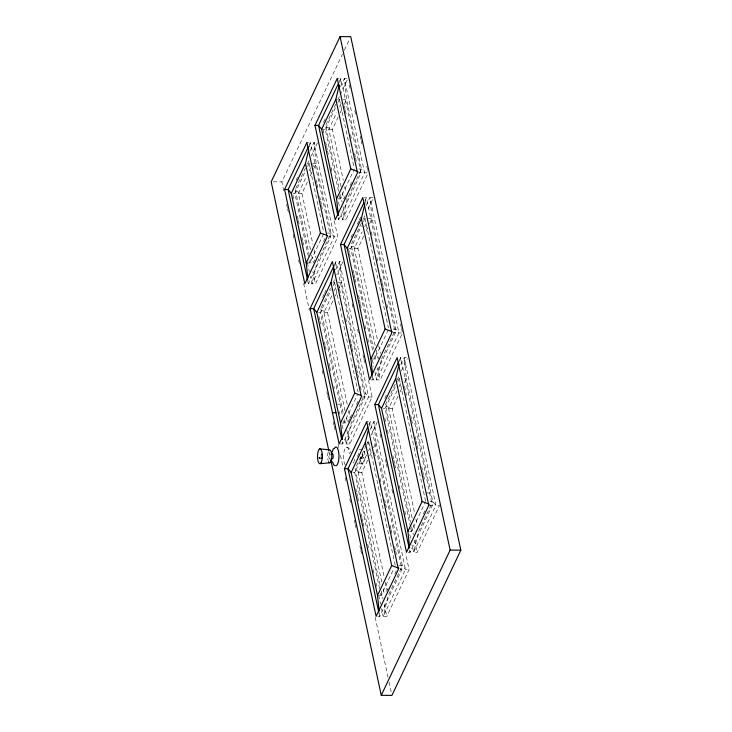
<?xml version="1.0" encoding="UTF-8"?>
<svg xmlns="http://www.w3.org/2000/svg" width="732" height="732" viewBox="0 0 732 732"><rect width="100%" height="100%" fill="white"/><g stroke="black" fill="none" stroke-linecap="round" stroke-linejoin="round"><path stroke-width="0.55" stroke-dasharray="3.66 2.75" d="M309.389 146.912L310.432 142.52L306.873 142.484M339.776 82.853L340.819 78.452L337.26 78.425M340.188 94.858L347.938 78.516L344.379 78.489L346.538 99.433L361.462 169.046L347.279 198.948L342.32 219.829L345.879 219.856L367.684 173.896M334.917 266.009L335.961 261.617L334.185 261.599M365.048 203.048L366.357 197.549L364.573 197.53M381.335 360.135L376.641 379.917L380.201 379.945L402.49 332.969L398.931 332.932L395.783 329.135L372.066 218.52L369.907 197.585L373.466 197.613L367.171 210.889M369.239 426.097L370.282 421.705L366.723 421.669M399.892 360.94L400.678 357.637L398.894 357.619M283.769 190.842L281.857 181.911L342.43 54.205M344.388 50.087L349.759 38.759M309.462 144.561L310.432 142.52L330.663 236.875L308.373 283.86L306.598 283.842M339.364 81.517L340.819 78.452L361.05 172.816L338.76 219.792L336.985 219.774M296.067 180.337L297.512 177.281M310.112 150.719L313.991 142.548L317.551 142.584L311.246 155.861M323.544 122.4L325.969 117.294M340.508 86.66L344.379 78.489L364.609 172.844L342.32 219.829L340.417 210.944M295.746 188.545L305.436 168.113M307.376 164.032L309.307 159.942M335.823 104.054L325.649 125.501L339.456 189.881M337.763 99.964L339.703 95.883M308.355 256.319L294.85 193.33L305.61 170.648M307.568 166.521L309.032 163.428L306.36 163.41M338.504 191.144L325.237 129.262L335.997 106.579M337.955 102.462L339.419 99.369L337.644 99.351M310.487 249.722L298.409 193.358L306.717 175.836M309.169 170.675L310.633 167.582M341.112 186.761L328.796 129.299L336.619 112.801M339.557 106.616L341.515 102.489M307.339 182.048L301.968 193.394L312.866 244.223M310.277 175.863L313.214 169.678M313.699 168.653L316.151 163.492L313.991 142.548L334.213 236.912L311.933 283.888L315.492 283.925L337.772 236.939L334.204 220.286M338.221 116.955L332.355 129.326L343.253 180.163M340.179 112.829L342.137 108.711M344.095 104.585L346.538 99.433L342.979 99.396M306.214 262.916L309.773 262.944L323.956 233.05M338.385 198.866L340.16 198.884L354.343 168.982M313.333 262.98L314.797 259.887M323.599 241.331L325.072 238.239M345.193 195.819L343.72 198.912L342.064 191.18M350.079 185.516L351.543 182.414M334.506 264.682L335.961 261.617L364.984 396.964L342.695 443.949L339.136 443.921M364.902 200.614L366.357 197.549L395.372 332.904L373.082 379.881L371.307 379.871M322.565 297.393L324.02 294.328M324.505 293.312L325.96 290.247M335.64 269.815L339.52 261.644L343.079 261.681L336.784 274.958M351.012 237.415L352.467 234.35M357.317 224.138L358.772 221.073M359.256 220.048L360.702 216.983M366.037 205.756L369.907 197.585L398.931 332.932L376.641 379.917L374.976 372.149M321.275 307.641L330.48 288.234M332.904 283.128L334.844 279.038M361.361 223.15L351.186 244.598L373.54 348.88M363.292 219.06L365.231 214.979M342.192 414.156L320.378 312.427L331.138 289.744M333.097 285.617L334.561 282.525L331.001 282.497M372.57 350.033L350.774 248.358L361.526 225.676M363.484 221.549L364.957 218.456L363.173 218.447M345.019 410.78L323.937 312.454L332.255 294.932M334.204 290.805L336.162 286.679M375.168 345.596L354.325 248.386L362.157 231.898M364.6 226.737L367.043 221.586M332.877 301.145L327.497 312.491L347.142 404.11M335.32 295.993L337.763 290.842M338.257 289.808L341.679 282.589L339.52 261.644L368.535 397L346.254 443.976L349.805 444.013L372.094 397.028L368.525 380.393M363.758 236.052L357.884 248.423L377.767 341.158M366.201 230.891L367.665 227.798M369.623 223.681L372.066 218.52L368.507 218.493M342.311 423.023L344.095 423.041L357.783 394.173M370.923 358.936L374.482 358.973L388.18 330.105M349.612 418.942L347.654 423.069L345.971 415.245M350.097 417.917L351.561 414.824M356.457 404.512L357.921 401.42M378.041 359L379.02 356.942M338.12 282.561L341.679 282.589L365.396 393.203L351.214 423.105L346.254 443.976L344.589 436.217M381.601 359.037L395.783 329.135L392.224 329.107M368.827 424.77L370.282 421.705L401.95 569.423L379.661 616.408L377.886 616.39M399.224 360.702L400.678 357.637L432.347 505.364L410.057 552.34L408.273 552.321M357.372 456.466L358.826 453.401M369.962 429.904L373.842 421.733L377.401 421.769L371.097 435.046M384.849 398.528L387.274 393.413M400.843 364.82L404.229 357.673L406.901 357.692M366.256 445.257L355.112 468.754L380.356 586.478M366.741 444.242L368.681 440.152M395.188 384.254L385.499 404.686L410.743 522.419M397.128 380.173L399.553 375.068M401.493 370.978L407.303 358.726M379.624 588.784L354.7 472.515L364.966 450.866M367.903 444.681L368.882 442.613L367.107 442.604M410.496 526.958L385.087 408.447L395.847 385.764M397.805 381.647L399.269 378.554L397.494 378.536M381.747 582.114L358.259 472.543L366.576 455.02M368.525 450.894L370.483 446.776M412.134 518.046L388.646 408.483L396.964 390.952M398.922 386.825L400.871 382.708M367.684 460.208L361.818 472.579L384.346 577.676M369.642 456.082L371.6 451.955M373.549 447.838L376.001 442.677L373.842 421.733L405.51 569.459L383.22 616.436L386.78 616.472L409.069 569.487L405.729 553.941M398.08 396.14L392.206 408.511L414.733 513.608M400.029 392.013L401.987 387.896M404.43 382.735L406.388 378.618L404.229 357.673L435.897 505.391L413.617 552.376L417.176 552.404L439.456 505.428L435.897 505.391L432.758 501.594L406.388 378.618L403.716 378.59M379.286 595.482L381.07 595.5L393.779 568.691M409.682 531.414L411.457 531.432L425.146 502.564M386.578 591.401L388.042 588.308M394.896 573.879L396.36 570.786M423.325 513.937L424.798 510.844M359.22 449.503L362.477 449.201A7.448 2.397 -89.5 0 1 365.003 456.027A7.448 2.397 -89.5 0 1 362.743 464.051L357.298 463.466M322.574 129.235L325.237 129.262M328.796 129.299L332.355 129.326L323.123 125.849M312.591 163.465L316.151 163.492L331.074 233.115L334.213 236.912L337.772 236.939M358.79 169.028L361.462 169.046L364.609 172.844L368.169 172.871L367.693 170.657M358.378 172.789L361.05 172.816L359 172.038M273.31 181.838L281.857 181.911M293.065 193.312L294.85 193.33M298.409 193.358L301.968 193.394L292.727 189.917M344.607 198.921L347.279 198.948M327.515 233.078L331.074 233.115L316.892 263.008L311.933 283.888L310.267 276.12M328.878 236.857L330.663 236.875L328.604 236.107M348.99 248.34L350.774 248.358M354.325 248.386L357.884 248.423L350.701 245.723M318.603 312.408L320.378 312.427M323.937 312.454L327.497 312.491L318.264 309.014M393.587 332.886L395.372 332.904L393.322 332.127M362.313 396.945L364.984 396.964L361.901 395.811M372.094 397.028L368.535 397L365.396 393.203M337.379 404.137L340.051 404.165M383.312 408.429L385.087 408.447M388.646 408.483L392.206 408.511L383.998 405.427M346.428 447.124L348.853 448.002L350.573 452.824M360.867 458.708L363.786 457.976L363.374 455.112L362.404 454.718L363.099 457.948L363.173 455.441L362.569 454.535M352.925 472.497L354.7 472.515M358.259 472.543L361.818 472.579L353.611 469.487M426.134 492.956L429.693 492.993M430.087 501.576L432.758 501.594L418.576 531.496L413.617 552.376L411.951 544.599M428.787 505.327L432.347 505.364L430.288 504.586M398.803 565.635L402.362 565.662L405.51 569.459L409.069 569.487M400.175 569.414L401.95 569.423L399.901 568.654M349.365 85.177L350.079 88.508M354.837 110.706L355.551 114.036M360.309 136.244L361.022 139.574M361.26 140.681L361.974 144.012M366.741 166.219L367.455 169.55M400.587 324.093L401.301 327.414M401.539 328.531L402.252 331.852M344.397 106.03L345.111 109.343M345.348 110.45L346.062 113.762M350.564 134.761L351.506 139.181M354.59 153.546L355.295 156.858M355.532 157.966L356.246 161.278M371.389 231.898L372.103 235.256M376.898 257.6L377.611 260.949M381.445 278.828L382.168 282.177M382.406 283.293L383.12 286.651M383.358 287.767L384.08 291.116M386.954 304.521L387.676 307.879M404.512 386.405L406.425 395.353M410.743 415.474L411.457 418.832M411.704 419.948L412.418 423.306M415.291 436.72L416.014 440.069M416.252 441.195L416.975 444.544M417.213 445.66L417.935 449.018M421.769 466.906L422.483 470.264M422.721 471.381L423.444 474.729M423.682 475.855L424.404 479.204M339.419 99.369L354.114 167.884M364.957 218.456L388.427 327.954M399.269 378.554L425.64 501.53M344.671 186.788L345.861 192.315M378.728 345.632L380.402 353.446M415.932 519.198L417.13 524.789M376.129 350.061L377.803 357.884M413.58 524.753L415.017 531.459M340.407 194.328L342.073 202.096M343.024 206.534L345.879 219.856M374.967 355.542L376.157 361.086M377.584 367.738L380.201 379.945M411.695 526.857L413.36 534.635M414.55 540.189L417.176 552.404M339.456 195.563L340.16 198.884M374.006 356.74L374.482 358.973M410.734 528.074L411.457 531.432M323.041 129.912L323.754 133.242M325.667 142.118L326.38 145.448M326.618 146.556L327.332 149.886M327.57 151.002L328.284 154.333M331.138 167.646L331.852 170.977M338.513 202.059L339.465 206.506M348.578 248.999L349.292 252.33M349.53 253.437L350.244 256.767M353.099 270.081L353.812 273.411M354.05 274.518L354.764 277.849M355.002 278.956L355.715 282.287M358.57 295.6L359.275 298.921M359.513 300.038L360.226 303.359M360.464 304.475L361.178 307.797M364.984 325.548L365.698 328.878M367.839 338.861L368.553 342.192M372.359 359.943L373.787 366.604M384.803 417.981L385.517 421.312M387.42 430.196L388.134 433.527M392.901 455.743L393.615 459.074M393.853 460.19L394.566 463.521M394.804 464.628L395.518 467.958M399.324 485.737L400.038 489.067M404.805 511.275L405.519 514.614M409.801 534.607L410.753 539.045M338.285 217.569L338.76 219.792L338.541 217.587M372.368 376.559L373.082 379.881L372.744 376.577M409.581 550.116L410.057 552.34L409.829 550.135M352.119 303.835L352.833 307.166M357.591 329.354L358.305 332.685M363.054 354.874L363.767 358.204M364.005 359.311L364.719 362.642M380.018 433.985L380.732 437.315M385.499 459.531L386.212 462.862M386.45 463.978L387.164 467.309M391.922 489.516L392.636 492.856M376.001 442.677L402.362 565.662L388.18 595.564L383.22 616.436L381.555 608.667M312.829 164.572L313.296 166.777M316.142 180.035L316.855 183.357M317.093 184.455L317.798 187.776M319.692 196.615L320.406 199.928M320.643 201.035L321.357 204.347M321.595 205.454L322.3 208.766M338.596 284.794L339.319 288.143M339.557 289.259L340.993 295.966M345.788 318.31L346.501 321.668M350.335 339.538L351.058 342.896M351.296 344.013L352.01 347.361M352.257 348.478L352.97 351.836M355.844 365.241L356.566 368.589M356.804 369.706L357.518 373.064M357.765 374.18L358.479 377.529M360.4 386.469L361.114 389.817M374.601 452.715L375.315 456.063M380.109 478.426L380.832 481.775M384.666 499.663L385.38 503.021M385.627 504.138L386.34 507.496M390.174 525.384L390.897 528.733M391.135 529.858L391.858 533.207M394.731 546.621L395.454 549.979M395.692 551.095L396.405 554.453M309.032 163.428L323.718 231.943M334.561 282.525L358.04 392.023M368.882 442.613L395.253 565.598M314.046 249.749L315.702 257.49M348.578 410.808L350.015 417.515M385.307 582.141L386.981 589.974M311.676 255.248L313.095 261.873M383.184 588.821L384.382 594.411M295.261 189.57L309.06 253.949M310.249 259.503L311.439 265.048M312.875 271.709L315.492 283.925M320.79 308.657L343.152 412.949M344.58 419.601L345.769 425.155M346.721 429.593L349.805 444.013M381.308 590.925L382.973 598.703M384.163 604.257L386.78 616.472M309.297 260.738L309.773 262.944M343.619 420.818L344.095 423.041M380.585 593.259L381.07 595.5M292.892 195.087L293.843 199.525M297.412 216.178L298.125 219.509M298.363 220.616L299.077 223.946M301.932 237.269L302.645 240.599M302.883 241.706L303.597 245.037M307.413 262.797L309.316 271.682M318.896 316.398L319.61 319.719M319.847 320.836L320.561 324.157M324.368 341.908L325.081 345.239M325.319 346.346L326.033 349.676M328.888 362.99L329.601 366.32M329.839 367.427L330.553 370.758M333.883 386.286L334.359 388.509M339.355 411.805L339.831 414.028M342.21 425.118L343.4 430.663M355.844 488.711L356.557 492.041M356.795 493.158L357.509 496.488M357.747 497.595L358.46 500.926M361.315 514.257L362.029 517.588M362.267 518.695L362.981 522.035M363.218 523.142L363.932 526.473M367.748 544.242L368.461 547.573M373.219 569.789L373.933 573.119M376.083 583.12L376.797 586.451M378.7 595.336L380.603 604.22M307.66 280.53L308.373 283.86L308.035 280.548M342.219 441.716L342.695 443.949L342.356 440.646M378.947 613.077L379.661 616.408L379.322 613.105M286.642 204.237L287.356 207.586M287.594 208.702L288.317 212.051M293.102 234.377L293.816 237.726M298.601 260.052L299.324 263.401M303.634 283.494L309.371 310.286M322.3 370.566L323.013 373.915M326.847 391.776L327.561 395.124M327.799 396.241L328.522 399.59M333.307 421.916L334.021 425.265M334.259 426.381L334.982 429.73M338.093 444.242L338.806 447.591M340.481 455.396L343.116 467.675M345.266 477.722L345.989 481.07M349.814 498.931L350.537 502.28M354.361 520.141L355.084 523.49M355.322 524.606L356.036 527.955M359.87 545.816L360.583 549.165M360.821 550.281L361.544 553.63M375.187 617.259L388.106 677.539M389.067 682.004L391.455 693.167M329.089 451.955L330.288 457.537M360.373 457.189L360.73 460.584L360.263 457.811A2.104 0.677 -89.5 0 0 361.205 458.342A2.104 0.677 -89.5 0 0 361.398 455.423M328.76 462.185A6.478 2.086 -89.5 0 1 328.275 451.717M330.159 458.461A2.589 0.833 -89.5 0 1 329.007 457.802A2.589 0.833 -89.5 0 1 329.244 454.206A2.589 0.833 -89.5 0 1 330.397 454.865M321.019 456.429A2.104 0.677 -89.5 0 1 321.092 455.368M345.239 464.976A9.397 3.029 -89.5 0 1 344.69 449.357A9.397 3.029 -89.5 0 1 349.521 453.813M362.743 464.051A7.448 2.397 -89.5 0 1 360.217 457.235M354.691 459.321A6.478 2.086 -89.5 0 1 354.251 461.16M353.968 461.874A6.478 2.086 -89.5 0 1 352.943 462.999"/><path stroke-width="1.1" d="M307.806 278.352L306.214 262.916L291.29 193.294L305.473 163.401L308.602 150.216M338.312 215.382L336.61 198.848L321.677 129.235L335.86 99.332L339.255 85.049M342.237 439.539L340.536 423.005L316.819 312.39L331.001 282.497L334.14 269.312M372.515 374.372L370.923 358.936L347.215 248.322L361.398 218.429L364.792 204.146M379.094 610.9L377.511 595.464L351.14 472.479L365.323 442.586L368.452 429.4M409.6 547.929L407.898 531.395L381.537 408.419L395.719 378.517L399.105 364.234M331.742 453.428L333.38 448.652M330.763 459.769L381.262 695.308L391.931 695.4L460.821 550.18L350.738 36.692L340.069 36.6L271.179 181.82L328.851 450.839M284.583 189.469L306.873 142.484L327.103 236.848L304.814 283.824L284.583 189.469L288.143 189.506L291.29 193.294M314.98 125.401L337.26 78.425L357.49 172.779L335.21 219.765L314.98 125.401L318.539 125.437L321.677 129.235M308.492 146.601L288.143 189.506L307.422 279.423M338.404 83.558L318.539 125.437L337.809 215.354M306.214 262.916L320.396 233.023L305.473 163.401M336.61 198.848L350.793 168.955L335.86 99.332M310.121 308.565L332.401 261.58L361.425 396.936L339.136 443.921L310.121 308.565L313.68 308.593L316.819 312.39M340.508 244.497L362.798 197.521L391.812 332.868L369.523 379.853L340.508 244.497L344.067 244.534L347.215 248.322M334.021 265.698L313.68 308.593L341.734 439.484M363.932 202.654L344.067 244.534L372.13 375.443M340.536 423.005L354.718 393.111L331.001 282.497M370.923 358.936L385.105 329.043L361.398 218.429M344.443 468.654L366.723 421.669L398.391 569.395L376.111 616.371L344.443 468.654L347.993 468.69L351.14 472.479M374.83 404.586L397.119 357.609L428.787 505.327L406.498 552.312L374.83 404.586L378.389 404.622L381.537 408.419M367.857 426.811L347.993 468.69L378.709 611.961M398.739 361.727L378.389 404.622L409.106 547.902M377.511 595.464L391.693 565.571L365.323 442.586M407.898 531.395L422.08 501.502L395.719 378.517M381.262 695.308L450.143 550.089L340.069 36.6M320.049 463.676L329.821 462.789M332.438 412.674L335.997 412.711M450.143 550.089L460.821 550.18M319.783 448.826L329.583 449.878A6.478 2.086 -89.5 0 1 331.742 457.5A6.478 2.086 -89.5 0 1 328.76 462.185M350.793 168.955L357.975 171.654M320.396 233.023L327.579 235.722M385.105 329.043L392.288 331.742M354.718 393.111L360.876 395.426M422.08 501.502L429.263 504.202M391.693 565.571L398.876 568.27M319.152 457.765L320.122 458.159M335.21 465.744L333.673 464.875L332.502 461.718M319.957 458.342L319.353 457.445M334.268 448.661A9.397 3.029 -89.5 0 1 338.806 453.236A9.397 3.029 -89.5 0 1 336.098 465.753M321.659 454.169A2.104 0.677 -89.5 0 1 322.355 456.64A2.104 0.677 -89.5 0 1 321.394 458.159M331.916 454.233A2.589 0.833 -89.5 0 1 333.197 456.155A2.589 0.833 -89.5 0 1 331.989 458.699M321.229 462.377A7.448 2.397 -89.5 0 0 321 449.512A7.448 2.397 -89.5 0 0 317.523 456.85A7.448 2.397 -89.5 0 0 321.229 462.377"/></g></svg>
